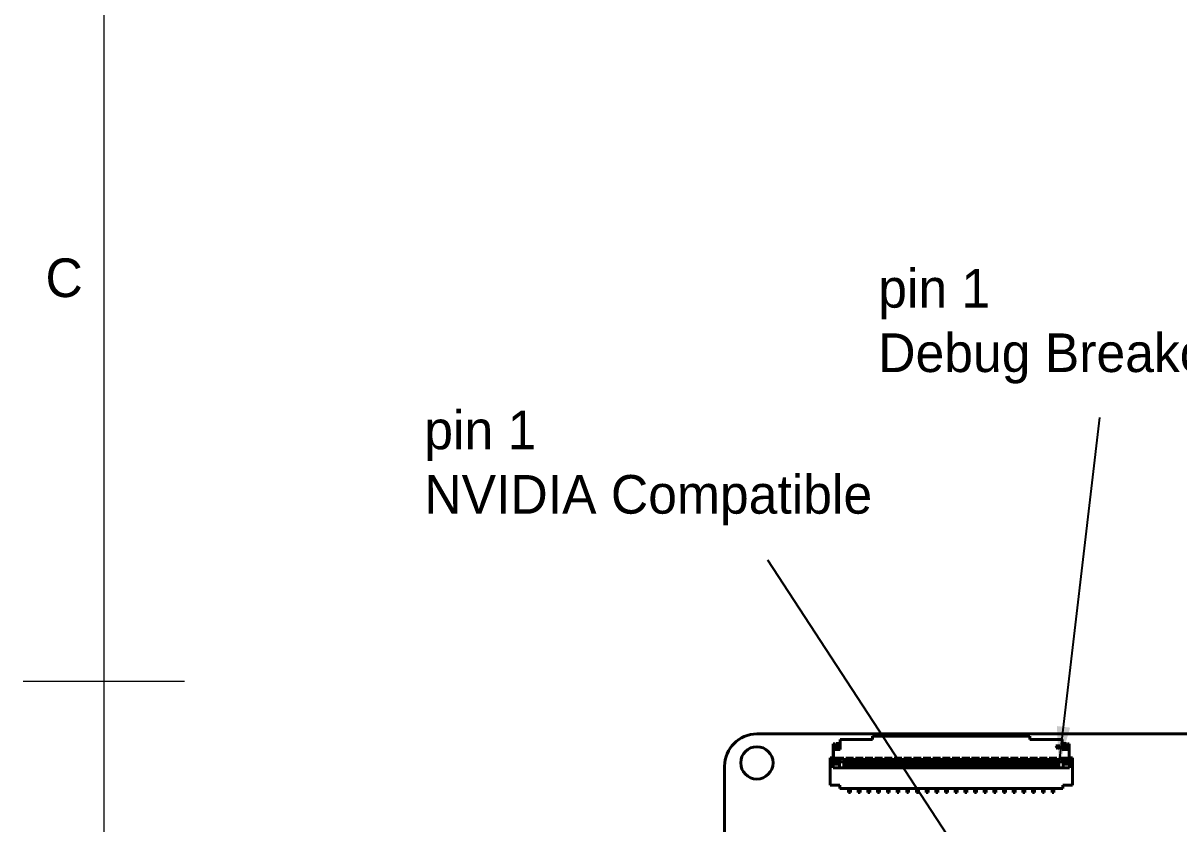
# Model space of a CAD drawing. Header units: millimetres. Extents: x 15 to 205, y 5 to 292.
# Drawn here: x 15 to 86.6, y 139.7 to 189.3 of the extents above; entities that cross this region are included whole.
import ezdxf

# ---------------------------------------------------------------- set-up
doc = ezdxf.new("R2010")
doc.units = ezdxf.units.MM
for name, color, linetype in [('Annotations', 7, 'Continuous'), ('Border', 7, 'Continuous'), ('Geometries', 7, 'Continuous')]:
    doc.layers.add(name, color=color, linetype=linetype)
doc.styles.add('Shapr0', font='txt', dxfattribs={"height": 2.3925})
doc.dimstyles.new('ISO-25', dxfattribs={"dimtxt": 2.5, "dimasz": 2.5, "dimexe": 1.25, "dimexo": 0.625, "dimtad": 1, "dimtxsty": 'Standard', "dimcen": 2.5, "dimadec": 0, "dimazin": 0, "dimtfac": 1, "dimtmove": 0, "dimatfit": 3, "dimfxl": 1, "dimarcsym": 0})

msp = doc.modelspace()

# ---------------------------------------------------------------- linework, layer by layer
at = {"layer": 'Border', "linetype": 'Continuous', "lineweight": 15}
for p, q in [((20, 287), (20, 10)), ((25, 148.5), (15, 148.5))]:
    msp.add_line(p, q, dxfattribs=at)
at = {"layer": 'Geometries', "linetype": 'Continuous', "lineweight": 40}
for p, q in [((60.443, 145.259), (156.443, 145.259)), ((65.173, 144.638), (65.173, 144.31)), ((65.293, 144.638), (65.173, 144.638)), ((65.293, 144.638), (65.293, 144.31)), ((65.387, 144.658), (65.348, 144.658)), ((65.348, 144.658), (65.348, 144.358)), ((65.387, 144.658), (65.458, 144.658)), ((65.508, 144.537), (65.387, 144.658)), ((65.458, 144.658), (65.608, 144.658)), ((65.558, 144.558), (65.458, 144.658)), ((67.608, 144.915), (65.608, 144.915)), ((65.608, 144.658), (65.608, 144.915)), ((65.608, 144.293), (65.608, 144.658)), ((67.608, 145.115), (67.608, 144.915)), ((77.358, 145.115), (67.608, 145.115)), ((77.358, 145.115), (77.358, 144.915)), ((79.358, 144.915), (77.358, 144.915)), ((79.358, 144.658), (79.358, 144.915)), ((79.358, 144.658), (79.508, 144.658)), ((79.358, 144.293), (79.358, 144.658)), ((79.508, 144.658), (79.408, 144.558)), ((79.579, 144.658), (79.458, 144.537)), ((79.508, 144.658), (79.579, 144.658)), ((79.618, 144.658), (79.579, 144.658)), ((79.618, 144.658), (79.618, 144.358)), ((79.673, 144.31), (79.673, 144.638)), ((79.793, 144.638), (79.673, 144.638)), ((79.793, 144.31), (79.793, 144.638)), ((65.173, 144.281), (65.173, 144.31)), ((65.173, 144.31), (65.293, 144.31)), ((65.173, 144.281), (65.173, 144.15)), ((65.173, 144.281), (65.183, 144.281)), ((65.173, 144.121), (65.173, 144.15)), ((65.183, 144.15), (65.173, 144.15)), ((65.173, 144.121), (65.173, 143.788)), ((65.183, 144.121), (65.173, 144.121)), ((65.293, 144.293), (65.183, 144.293)), ((65.183, 144.281), (65.183, 144.293)), ((65.183, 144.15), (65.183, 144.281)), ((65.183, 144.121), (65.183, 144.15)), ((65.183, 143.768), (65.183, 144.121)), ((65.293, 144.31), (65.293, 144.293)), ((65.348, 144.293), (65.293, 144.293)), ((65.348, 144.358), (65.508, 144.358)), ((65.348, 144.358), (65.348, 144.293)), ((65.558, 144.293), (65.348, 144.293)), ((65.508, 144.537), (65.558, 144.558)), ((65.508, 144.537), (65.508, 144.358)), ((65.558, 144.308), (65.508, 144.358)), ((65.558, 144.558), (65.558, 144.308)), ((65.558, 144.308), (65.558, 144.293)), ((65.608, 144.293), (65.558, 144.293)), ((78.958, 144.533), (79.083, 144.316)), ((79.208, 144.533), (78.958, 144.533)), ((79.083, 144.316), (79.208, 144.533)), ((79.408, 144.293), (79.358, 144.293)), ((79.408, 144.558), (79.458, 144.537)), ((79.408, 144.308), (79.408, 144.558)), ((79.458, 144.358), (79.408, 144.308)), ((79.408, 144.308), (79.408, 144.293)), ((79.618, 144.293), (79.408, 144.293)), ((79.458, 144.358), (79.458, 144.537)), ((79.458, 144.358), (79.618, 144.358)), ((79.618, 144.358), (79.618, 144.293)), ((79.673, 144.293), (79.618, 144.293)), ((79.673, 144.293), (79.673, 144.31)), ((79.673, 144.31), (79.793, 144.31)), ((79.783, 144.293), (79.673, 144.293)), ((79.783, 144.281), (79.783, 144.293)), ((79.783, 144.281), (79.793, 144.281)), ((79.783, 144.15), (79.783, 144.281)), ((79.783, 144.121), (79.783, 144.15)), ((79.793, 144.15), (79.783, 144.15)), ((79.793, 144.121), (79.783, 144.121)), ((79.783, 143.768), (79.783, 144.121)), ((79.793, 144.31), (79.793, 144.281)), ((79.793, 144.15), (79.793, 144.281)), ((79.793, 144.15), (79.793, 144.121)), ((79.793, 143.788), (79.793, 144.121)), ((58.443, 136.218), (58.443, 143.259)), ((64.983, 143.788), (65.118, 143.788)), ((64.983, 143.788), (64.983, 142.088)), ((65.168, 143.701), (65.118, 143.788)), ((65.118, 143.788), (65.173, 143.788)), ((65.168, 143.398), (65.168, 143.701)), ((65.168, 143.701), (65.173, 143.701)), ((65.168, 143.398), (65.173, 143.398)), ((65.168, 143.168), (65.168, 143.398)), ((65.558, 143.168), (65.168, 143.168)), ((65.173, 143.788), (65.173, 143.701)), ((65.173, 143.701), (65.173, 143.539)), ((65.173, 143.539), (65.183, 143.539)), ((65.173, 143.447), (65.173, 143.539)), ((65.173, 143.398), (65.173, 143.447)), ((65.173, 143.447), (65.293, 143.447)), ((65.173, 143.398), (65.293, 143.398)), ((65.183, 143.744), (65.183, 143.768)), ((65.823, 143.767), (65.183, 143.768)), ((65.183, 143.744), (65.823, 143.744)), ((65.183, 143.74), (65.183, 143.744)), ((65.183, 143.74), (65.408, 143.74)), ((65.183, 143.556), (65.183, 143.74)), ((65.183, 143.539), (65.183, 143.556)), ((65.183, 143.556), (65.408, 143.556)), ((65.183, 143.513), (65.183, 143.539)), ((65.183, 143.513), (65.293, 143.513)), ((65.293, 143.447), (65.293, 143.513)), ((65.293, 143.513), (65.298, 143.513)), ((65.293, 143.398), (65.293, 143.447)), ((65.293, 143.398), (65.298, 143.398)), ((65.298, 143.398), (65.298, 143.513)), ((65.298, 143.513), (65.408, 143.513)), ((65.298, 143.398), (65.448, 143.398)), ((65.408, 143.682), (65.408, 143.74)), ((65.408, 143.556), (65.408, 143.682)), ((65.408, 143.682), (65.448, 143.682)), ((65.408, 143.513), (65.408, 143.556)), ((65.448, 143.682), (65.558, 143.682)), ((65.448, 143.682), (65.448, 143.398)), ((65.448, 143.398), (65.558, 143.398)), ((65.558, 143.682), (65.608, 143.682)), ((65.558, 143.682), (65.558, 143.398)), ((65.558, 143.398), (65.558, 143.168)), ((65.823, 143.168), (65.558, 143.168)), ((65.608, 143.533), (65.608, 143.682)), ((65.823, 143.533), (65.608, 143.533)), ((65.823, 143.744), (65.823, 143.767)), ((65.823, 143.533), (65.823, 143.744)), ((65.823, 143.47), (65.823, 143.533)), ((65.823, 143.291), (65.823, 143.47)), ((65.943, 143.47), (65.823, 143.47)), ((65.823, 143.265), (65.823, 143.291)), ((65.943, 143.291), (65.823, 143.291)), ((65.823, 143.168), (65.823, 143.265)), ((65.943, 143.265), (65.823, 143.265)), ((65.943, 143.168), (65.823, 143.168)), ((66.423, 143.767), (65.943, 143.767)), ((65.943, 143.744), (65.943, 143.767)), ((65.943, 143.744), (66.423, 143.744)), ((65.943, 143.533), (65.943, 143.744)), ((65.943, 143.47), (65.943, 143.533)), ((66.123, 143.533), (65.943, 143.533)), ((65.943, 143.291), (65.943, 143.47)), ((65.943, 143.265), (65.943, 143.291)), ((65.943, 143.168), (65.943, 143.265)), ((66.123, 143.168), (65.943, 143.168)), ((66.123, 143.623), (66.123, 143.645)), ((66.243, 143.645), (66.123, 143.645)), ((66.123, 143.533), (66.123, 143.623)), ((66.243, 143.623), (66.123, 143.623)), ((66.123, 143.168), (66.123, 143.533)), ((66.243, 143.168), (66.123, 143.168)), ((66.243, 143.623), (66.243, 143.645)), ((66.243, 143.533), (66.243, 143.623)), ((66.243, 143.168), (66.243, 143.533)), ((66.423, 143.533), (66.243, 143.533)), ((66.423, 143.168), (66.243, 143.168)), ((66.423, 143.744), (66.423, 143.767)), ((66.423, 143.533), (66.423, 143.744)), ((66.423, 143.47), (66.423, 143.533)), ((66.423, 143.291), (66.423, 143.47)), ((66.543, 143.47), (66.423, 143.47)), ((66.423, 143.265), (66.423, 143.291)), ((66.543, 143.291), (66.423, 143.291)), ((66.423, 143.168), (66.423, 143.265)), ((66.543, 143.265), (66.423, 143.265)), ((66.543, 143.168), (66.423, 143.168)), ((66.543, 143.744), (66.543, 143.767)), ((67.023, 143.767), (66.543, 143.767)), ((66.543, 143.744), (67.023, 143.744)), ((66.543, 143.533), (66.543, 143.744)), ((66.543, 143.47), (66.543, 143.533)), ((66.723, 143.533), (66.543, 143.533)), ((66.543, 143.291), (66.543, 143.47)), ((66.543, 143.265), (66.543, 143.291)), ((66.543, 143.168), (66.543, 143.265)), ((66.723, 143.168), (66.543, 143.168)), ((66.843, 143.645), (66.723, 143.645)), ((66.723, 143.623), (66.723, 143.645)), ((66.723, 143.533), (66.723, 143.623)), ((66.843, 143.623), (66.723, 143.623)), ((66.723, 143.168), (66.723, 143.533)), ((66.843, 143.168), (66.723, 143.168)), ((66.843, 143.623), (66.843, 143.645)), ((66.843, 143.533), (66.843, 143.623)), ((66.843, 143.168), (66.843, 143.533)), ((67.023, 143.533), (66.843, 143.533)), ((67.023, 143.168), (66.843, 143.168)), ((67.023, 143.744), (67.023, 143.767)), ((67.023, 143.533), (67.023, 143.744)), ((67.023, 143.47), (67.023, 143.533)), ((67.023, 143.291), (67.023, 143.47)), ((67.143, 143.47), (67.023, 143.47)), ((67.023, 143.265), (67.023, 143.291)), ((67.143, 143.291), (67.023, 143.291)), ((67.023, 143.168), (67.023, 143.265)), ((67.143, 143.265), (67.023, 143.265)), ((67.143, 143.168), (67.023, 143.168)), ((67.143, 143.744), (67.143, 143.767)), ((67.623, 143.767), (67.143, 143.767)), ((67.143, 143.533), (67.143, 143.744)), ((67.143, 143.744), (67.623, 143.744)), ((67.143, 143.47), (67.143, 143.533)), ((67.323, 143.533), (67.143, 143.533)), ((67.143, 143.291), (67.143, 143.47)), ((67.143, 143.265), (67.143, 143.291)), ((67.143, 143.168), (67.143, 143.265)), ((67.323, 143.168), (67.143, 143.168)), ((67.323, 143.623), (67.323, 143.645)), ((67.443, 143.645), (67.323, 143.645)), ((67.323, 143.533), (67.323, 143.623)), ((67.443, 143.623), (67.323, 143.623)), ((67.323, 143.168), (67.323, 143.533)), ((67.443, 143.168), (67.323, 143.168)), ((67.443, 143.623), (67.443, 143.645)), ((67.443, 143.533), (67.443, 143.623)), ((67.443, 143.168), (67.443, 143.533)), ((67.623, 143.533), (67.443, 143.533)), ((67.623, 143.168), (67.443, 143.168)), ((67.623, 143.744), (67.623, 143.767)), ((67.623, 143.533), (67.623, 143.744)), ((67.623, 143.47), (67.623, 143.533)), ((67.623, 143.291), (67.623, 143.47)), ((67.743, 143.47), (67.623, 143.47)), ((67.623, 143.265), (67.623, 143.291)), ((67.743, 143.291), (67.623, 143.291)), ((67.623, 143.168), (67.623, 143.265)), ((67.743, 143.265), (67.623, 143.265)), ((67.743, 143.168), (67.623, 143.168)), ((67.743, 143.744), (67.743, 143.767)), ((68.223, 143.767), (67.743, 143.767)), ((67.743, 143.744), (68.223, 143.744)), ((67.743, 143.533), (67.743, 143.744)), ((67.743, 143.47), (67.743, 143.533)), ((67.923, 143.533), (67.743, 143.533)), ((67.743, 143.291), (67.743, 143.47)), ((67.743, 143.265), (67.743, 143.291)), ((67.743, 143.168), (67.743, 143.265)), ((67.923, 143.168), (67.743, 143.168)), ((67.923, 143.623), (67.923, 143.645)), ((68.043, 143.645), (67.923, 143.645)), ((67.923, 143.533), (67.923, 143.623)), ((68.043, 143.623), (67.923, 143.623)), ((67.923, 143.168), (67.923, 143.533)), ((68.043, 143.168), (67.923, 143.168)), ((68.043, 143.623), (68.043, 143.645)), ((68.043, 143.533), (68.043, 143.623)), ((68.043, 143.168), (68.043, 143.533)), ((68.223, 143.533), (68.043, 143.533)), ((68.223, 143.168), (68.043, 143.168)), ((68.223, 143.744), (68.223, 143.767)), ((68.223, 143.533), (68.223, 143.744)), ((68.223, 143.47), (68.223, 143.533)), ((68.343, 143.47), (68.223, 143.47)), ((68.223, 143.291), (68.223, 143.47)), ((68.223, 143.265), (68.223, 143.291)), ((68.343, 143.291), (68.223, 143.291)), ((68.343, 143.265), (68.223, 143.265)), ((68.223, 143.168), (68.223, 143.265)), ((68.343, 143.168), (68.223, 143.168)), ((68.823, 143.767), (68.343, 143.767)), ((68.343, 143.744), (68.343, 143.767)), ((68.343, 143.744), (68.823, 143.744)), ((68.343, 143.533), (68.343, 143.744)), ((68.523, 143.533), (68.343, 143.533)), ((68.343, 143.47), (68.343, 143.533)), ((68.343, 143.291), (68.343, 143.47)), ((68.343, 143.265), (68.343, 143.291)), ((68.343, 143.168), (68.343, 143.265)), ((68.523, 143.168), (68.343, 143.168)), ((68.523, 143.623), (68.523, 143.645)), ((68.643, 143.645), (68.523, 143.645)), ((68.523, 143.533), (68.523, 143.623)), ((68.643, 143.623), (68.523, 143.623)), ((68.523, 143.168), (68.523, 143.533)), ((68.643, 143.168), (68.523, 143.168)), ((68.643, 143.623), (68.643, 143.645)), ((68.643, 143.533), (68.643, 143.623)), ((68.823, 143.533), (68.643, 143.533)), ((68.643, 143.168), (68.643, 143.533)), ((68.823, 143.168), (68.643, 143.168)), ((68.823, 143.744), (68.823, 143.767)), ((68.823, 143.533), (68.823, 143.744)), ((68.823, 143.47), (68.823, 143.533)), ((68.823, 143.291), (68.823, 143.47)), ((68.943, 143.47), (68.823, 143.47)), ((68.943, 143.291), (68.823, 143.291)), ((68.823, 143.265), (68.823, 143.291)), ((68.823, 143.168), (68.823, 143.265)), ((68.943, 143.265), (68.823, 143.265)), ((68.943, 143.168), (68.823, 143.168)), ((68.943, 143.744), (68.943, 143.767)), ((69.423, 143.767), (68.943, 143.767)), ((68.943, 143.744), (69.423, 143.744)), ((68.943, 143.533), (68.943, 143.744)), ((68.943, 143.47), (68.943, 143.533)), ((69.123, 143.533), (68.943, 143.533)), ((68.943, 143.291), (68.943, 143.47)), ((68.943, 143.265), (68.943, 143.291)), ((68.943, 143.168), (68.943, 143.265)), ((69.123, 143.168), (68.943, 143.168)), ((69.123, 143.623), (69.123, 143.645)), ((69.243, 143.645), (69.123, 143.645)), ((69.123, 143.533), (69.123, 143.623)), ((69.243, 143.623), (69.123, 143.623)), ((69.123, 143.168), (69.123, 143.533)), ((69.243, 143.168), (69.123, 143.168)), ((69.243, 143.623), (69.243, 143.645)), ((69.243, 143.533), (69.243, 143.623)), ((69.423, 143.533), (69.243, 143.533)), ((69.243, 143.168), (69.243, 143.533)), ((69.423, 143.168), (69.243, 143.168)), ((69.423, 143.744), (69.423, 143.767)), ((69.423, 143.533), (69.423, 143.744)), ((69.423, 143.47), (69.423, 143.533)), ((69.423, 143.291), (69.423, 143.47)), ((69.543, 143.47), (69.423, 143.47)), ((69.423, 143.265), (69.423, 143.291)), ((69.543, 143.291), (69.423, 143.291)), ((69.543, 143.265), (69.423, 143.265)), ((69.423, 143.168), (69.423, 143.265)), ((69.543, 143.168), (69.423, 143.168)), ((69.543, 143.744), (69.543, 143.767)), ((70.023, 143.767), (69.543, 143.767)), ((69.543, 143.744), (70.023, 143.744)), ((69.543, 143.533), (69.543, 143.744)), ((69.543, 143.47), (69.543, 143.533)), ((69.723, 143.533), (69.543, 143.533)), ((69.543, 143.291), (69.543, 143.47)), ((69.543, 143.265), (69.543, 143.291)), ((69.543, 143.168), (69.543, 143.265)), ((69.723, 143.168), (69.543, 143.168)), ((69.723, 143.623), (69.723, 143.645)), ((69.843, 143.645), (69.723, 143.645)), ((69.723, 143.533), (69.723, 143.623)), ((69.843, 143.623), (69.723, 143.623)), ((69.723, 143.168), (69.723, 143.533)), ((69.843, 143.168), (69.723, 143.168)), ((69.843, 143.623), (69.843, 143.645)), ((69.843, 143.533), (69.843, 143.623)), ((69.843, 143.168), (69.843, 143.533)), ((70.023, 143.533), (69.843, 143.533)), ((70.023, 143.168), (69.843, 143.168)), ((70.023, 143.744), (70.023, 143.767)), ((70.023, 143.533), (70.023, 143.744)), ((70.023, 143.47), (70.023, 143.533)), ((70.143, 143.47), (70.023, 143.47)), ((70.023, 143.291), (70.023, 143.47)), ((70.023, 143.265), (70.023, 143.291)), ((70.143, 143.291), (70.023, 143.291)), ((70.023, 143.168), (70.023, 143.265)), ((70.143, 143.265), (70.023, 143.265)), ((70.143, 143.168), (70.023, 143.168)), ((70.143, 143.744), (70.143, 143.767)), ((70.623, 143.767), (70.143, 143.767)), ((70.143, 143.744), (70.623, 143.744)), ((70.143, 143.533), (70.143, 143.744)), ((70.143, 143.47), (70.143, 143.533)), ((70.323, 143.533), (70.143, 143.533)), ((70.143, 143.291), (70.143, 143.47)), ((70.143, 143.265), (70.143, 143.291)), ((70.143, 143.168), (70.143, 143.265)), ((70.323, 143.168), (70.143, 143.168)), ((70.443, 143.645), (70.323, 143.645)), ((70.323, 143.623), (70.323, 143.645)), ((70.443, 143.623), (70.323, 143.623)), ((70.323, 143.533), (70.323, 143.623)), ((70.323, 143.168), (70.323, 143.533)), ((70.443, 143.168), (70.323, 143.168)), ((70.443, 143.623), (70.443, 143.645)), ((70.443, 143.533), (70.443, 143.623)), ((70.443, 143.168), (70.443, 143.533)), ((70.623, 143.533), (70.443, 143.533)), ((70.623, 143.168), (70.443, 143.168)), ((70.623, 143.744), (70.623, 143.767)), ((70.623, 143.533), (70.623, 143.744)), ((70.623, 143.47), (70.623, 143.533)), ((70.623, 143.291), (70.623, 143.47)), ((70.743, 143.47), (70.623, 143.47)), ((70.623, 143.265), (70.623, 143.291)), ((70.743, 143.291), (70.623, 143.291)), ((70.743, 143.265), (70.623, 143.265)), ((70.623, 143.168), (70.623, 143.265)), ((70.743, 143.168), (70.623, 143.168)), ((71.223, 143.767), (70.743, 143.767)), ((70.743, 143.744), (70.743, 143.767)), ((70.743, 143.533), (70.743, 143.744)), ((70.743, 143.744), (71.223, 143.744)), ((70.923, 143.533), (70.743, 143.533)), ((70.743, 143.47), (70.743, 143.533)), ((70.743, 143.291), (70.743, 143.47)), ((70.743, 143.265), (70.743, 143.291)), ((70.743, 143.168), (70.743, 143.265)), ((70.923, 143.168), (70.743, 143.168)), ((70.923, 143.623), (70.923, 143.645)), ((71.043, 143.645), (70.923, 143.645)), ((71.043, 143.623), (70.923, 143.623)), ((70.923, 143.533), (70.923, 143.623)), ((70.923, 143.168), (70.923, 143.533)), ((71.043, 143.168), (70.923, 143.168)), ((71.043, 143.623), (71.043, 143.645)), ((71.043, 143.533), (71.043, 143.623)), ((71.043, 143.168), (71.043, 143.533)), ((71.223, 143.533), (71.043, 143.533)), ((71.223, 143.168), (71.043, 143.168)), ((71.223, 143.744), (71.223, 143.767)), ((71.223, 143.533), (71.223, 143.744)), ((71.223, 143.47), (71.223, 143.533)), ((71.223, 143.291), (71.223, 143.47)), ((71.343, 143.47), (71.223, 143.47)), ((71.223, 143.265), (71.223, 143.291)), ((71.343, 143.291), (71.223, 143.291)), ((71.223, 143.168), (71.223, 143.265)), ((71.343, 143.265), (71.223, 143.265)), ((71.343, 143.168), (71.223, 143.168)), ((71.823, 143.767), (71.343, 143.767)), ((71.343, 143.744), (71.343, 143.767)), ((71.343, 143.744), (71.823, 143.744)), ((71.343, 143.533), (71.343, 143.744)), ((71.343, 143.47), (71.343, 143.533)), ((71.523, 143.533), (71.343, 143.533)), ((71.343, 143.291), (71.343, 143.47)), ((71.343, 143.265), (71.343, 143.291)), ((71.343, 143.168), (71.343, 143.265)), ((71.523, 143.168), (71.343, 143.168)), ((71.523, 143.623), (71.523, 143.645)), ((71.643, 143.645), (71.523, 143.645)), ((71.643, 143.623), (71.523, 143.623)), ((71.523, 143.533), (71.523, 143.623)), ((71.523, 143.168), (71.523, 143.533)), ((71.643, 143.168), (71.523, 143.168)), ((71.643, 143.623), (71.643, 143.645)), ((71.643, 143.533), (71.643, 143.623)), ((71.643, 143.168), (71.643, 143.533)), ((71.823, 143.533), (71.643, 143.533)), ((71.823, 143.168), (71.643, 143.168)), ((71.823, 143.744), (71.823, 143.767)), ((71.823, 143.533), (71.823, 143.744)), ((71.823, 143.47), (71.823, 143.533)), ((71.823, 143.291), (71.823, 143.47)), ((71.943, 143.47), (71.823, 143.47)), ((71.823, 143.265), (71.823, 143.291)), ((71.943, 143.291), (71.823, 143.291)), ((71.823, 143.168), (71.823, 143.265)), ((71.943, 143.265), (71.823, 143.265)), ((71.943, 143.168), (71.823, 143.168)), ((71.943, 143.744), (71.943, 143.767)), ((72.423, 143.767), (71.943, 143.767)), ((71.943, 143.744), (72.423, 143.744)), ((71.943, 143.533), (71.943, 143.744)), ((72.123, 143.533), (71.943, 143.533)), ((71.943, 143.47), (71.943, 143.533)), ((71.943, 143.291), (71.943, 143.47)), ((71.943, 143.265), (71.943, 143.291)), ((71.943, 143.168), (71.943, 143.265)), ((72.123, 143.168), (71.943, 143.168)), ((72.123, 143.623), (72.123, 143.645)), ((72.243, 143.645), (72.123, 143.645)), ((72.243, 143.623), (72.123, 143.623)), ((72.123, 143.533), (72.123, 143.623)), ((72.123, 143.168), (72.123, 143.533)), ((72.243, 143.168), (72.123, 143.168)), ((72.243, 143.623), (72.243, 143.645)), ((72.243, 143.533), (72.243, 143.623)), ((72.423, 143.533), (72.243, 143.533)), ((72.243, 143.168), (72.243, 143.533)), ((72.423, 143.168), (72.243, 143.168)), ((72.423, 143.744), (72.423, 143.767)), ((72.423, 143.533), (72.423, 143.744)), ((72.423, 143.47), (72.423, 143.533)), ((72.423, 143.291), (72.423, 143.47)), ((72.543, 143.47), (72.423, 143.47)), ((72.423, 143.265), (72.423, 143.291)), ((72.543, 143.291), (72.423, 143.291)), ((72.423, 143.168), (72.423, 143.265)), ((72.543, 143.265), (72.423, 143.265)), ((72.543, 143.168), (72.423, 143.168)), ((72.543, 143.744), (72.543, 143.767)), ((73.023, 143.767), (72.543, 143.767)), ((72.543, 143.744), (73.023, 143.744)), ((72.543, 143.533), (72.543, 143.744)), ((72.723, 143.533), (72.543, 143.533)), ((72.543, 143.47), (72.543, 143.533)), ((72.543, 143.291), (72.543, 143.47)), ((72.543, 143.265), (72.543, 143.291)), ((72.543, 143.168), (72.543, 143.265)), ((72.723, 143.168), (72.543, 143.168)), ((72.723, 143.623), (72.723, 143.645)), ((72.843, 143.645), (72.723, 143.645)), ((72.723, 143.533), (72.723, 143.623)), ((72.843, 143.623), (72.723, 143.623)), ((72.723, 143.168), (72.723, 143.533)), ((72.843, 143.168), (72.723, 143.168)), ((72.843, 143.623), (72.843, 143.645)), ((72.843, 143.533), (72.843, 143.623)), ((72.843, 143.168), (72.843, 143.533)), ((73.023, 143.533), (72.843, 143.533)), ((73.023, 143.168), (72.843, 143.168)), ((73.023, 143.744), (73.023, 143.767)), ((73.023, 143.533), (73.023, 143.744)), ((73.023, 143.47), (73.023, 143.533)), ((73.023, 143.291), (73.023, 143.47)), ((73.143, 143.47), (73.023, 143.47)), ((73.023, 143.265), (73.023, 143.291)), ((73.143, 143.291), (73.023, 143.291)), ((73.143, 143.265), (73.023, 143.265)), ((73.023, 143.168), (73.023, 143.265)), ((73.143, 143.168), (73.023, 143.168)), ((73.143, 143.744), (73.143, 143.767)), ((73.623, 143.767), (73.143, 143.767)), ((73.143, 143.744), (73.623, 143.744)), ((73.143, 143.533), (73.143, 143.744)), ((73.143, 143.47), (73.143, 143.533)), ((73.323, 143.533), (73.143, 143.533)), ((73.143, 143.291), (73.143, 143.47)), ((73.143, 143.265), (73.143, 143.291)), ((73.143, 143.168), (73.143, 143.265)), ((73.323, 143.168), (73.143, 143.168)), ((73.323, 143.623), (73.323, 143.645)), ((73.443, 143.645), (73.323, 143.645)), ((73.443, 143.623), (73.323, 143.623)), ((73.323, 143.533), (73.323, 143.623)), ((73.323, 143.168), (73.323, 143.533)), ((73.443, 143.168), (73.323, 143.168)), ((73.443, 143.623), (73.443, 143.645)), ((73.443, 143.533), (73.443, 143.623)), ((73.623, 143.533), (73.443, 143.533)), ((73.443, 143.168), (73.443, 143.533)), ((73.623, 143.168), (73.443, 143.168)), ((73.623, 143.744), (73.623, 143.767)), ((73.623, 143.533), (73.623, 143.744)), ((73.623, 143.47), (73.623, 143.533)), ((73.623, 143.291), (73.623, 143.47)), ((73.743, 143.47), (73.623, 143.47)), ((73.623, 143.265), (73.623, 143.291)), ((73.743, 143.291), (73.623, 143.291)), ((73.743, 143.265), (73.623, 143.265)), ((73.623, 143.168), (73.623, 143.265)), ((73.743, 143.168), (73.623, 143.168)), ((73.743, 143.744), (73.743, 143.767)), ((74.223, 143.767), (73.743, 143.767)), ((73.743, 143.744), (74.223, 143.744)), ((73.743, 143.533), (73.743, 143.744)), ((73.743, 143.47), (73.743, 143.533)), ((73.923, 143.533), (73.743, 143.533)), ((73.743, 143.291), (73.743, 143.47)), ((73.743, 143.265), (73.743, 143.291)), ((73.743, 143.168), (73.743, 143.265)), ((73.923, 143.168), (73.743, 143.168)), ((73.923, 143.623), (73.923, 143.645)), ((74.043, 143.645), (73.923, 143.645)), ((73.923, 143.533), (73.923, 143.623)), ((74.043, 143.623), (73.923, 143.623)), ((73.923, 143.168), (73.923, 143.533)), ((74.043, 143.168), (73.923, 143.168)), ((74.043, 143.623), (74.043, 143.645)), ((74.043, 143.533), (74.043, 143.623)), ((74.043, 143.168), (74.043, 143.533)), ((74.223, 143.533), (74.043, 143.533)), ((74.223, 143.168), (74.043, 143.168)), ((74.223, 143.744), (74.223, 143.767)), ((74.223, 143.533), (74.223, 143.744)), ((74.223, 143.47), (74.223, 143.533)), ((74.223, 143.291), (74.223, 143.47)), ((74.343, 143.47), (74.223, 143.47)), ((74.223, 143.265), (74.223, 143.291)), ((74.343, 143.291), (74.223, 143.291)), ((74.343, 143.265), (74.223, 143.265)), ((74.223, 143.168), (74.223, 143.265)), ((74.343, 143.168), (74.223, 143.168)), ((74.343, 143.744), (74.343, 143.767)), ((74.823, 143.767), (74.343, 143.767)), ((74.343, 143.744), (74.823, 143.744)), ((74.343, 143.533), (74.343, 143.744)), ((74.523, 143.533), (74.343, 143.533)), ((74.343, 143.47), (74.343, 143.533)), ((74.343, 143.291), (74.343, 143.47)), ((74.343, 143.265), (74.343, 143.291)), ((74.343, 143.168), (74.343, 143.265)), ((74.523, 143.168), (74.343, 143.168)), ((74.523, 143.623), (74.523, 143.645)), ((74.643, 143.645), (74.523, 143.645)), ((74.523, 143.533), (74.523, 143.623)), ((74.643, 143.623), (74.523, 143.623)), ((74.523, 143.168), (74.523, 143.533)), ((74.643, 143.168), (74.523, 143.168)), ((74.643, 143.623), (74.643, 143.645)), ((74.643, 143.533), (74.643, 143.623)), ((74.643, 143.168), (74.643, 143.533)), ((74.823, 143.533), (74.643, 143.533)), ((74.823, 143.168), (74.643, 143.168)), ((74.823, 143.744), (74.823, 143.767)), ((74.823, 143.533), (74.823, 143.744)), ((74.823, 143.47), (74.823, 143.533)), ((74.943, 143.47), (74.823, 143.47)), ((74.823, 143.291), (74.823, 143.47)), ((74.823, 143.265), (74.823, 143.291)), ((74.943, 143.291), (74.823, 143.291)), ((74.823, 143.168), (74.823, 143.265)), ((74.943, 143.265), (74.823, 143.265)), ((74.943, 143.168), (74.823, 143.168)), ((74.943, 143.744), (74.943, 143.767)), ((75.423, 143.767), (74.943, 143.767)), ((74.943, 143.533), (74.943, 143.744)), ((74.943, 143.744), (75.423, 143.744)), ((75.123, 143.533), (74.943, 143.533)), ((74.943, 143.47), (74.943, 143.533)), ((74.943, 143.291), (74.943, 143.47)), ((74.943, 143.265), (74.943, 143.291)), ((74.943, 143.168), (74.943, 143.265)), ((75.123, 143.168), (74.943, 143.168)), ((75.123, 143.623), (75.123, 143.645)), ((75.243, 143.645), (75.123, 143.645)), ((75.123, 143.533), (75.123, 143.623)), ((75.243, 143.623), (75.123, 143.623)), ((75.123, 143.168), (75.123, 143.533)), ((75.243, 143.168), (75.123, 143.168)), ((75.243, 143.623), (75.243, 143.645)), ((75.243, 143.533), (75.243, 143.623)), ((75.423, 143.533), (75.243, 143.533)), ((75.243, 143.168), (75.243, 143.533)), ((75.423, 143.168), (75.243, 143.168)), ((75.423, 143.744), (75.423, 143.767)), ((75.423, 143.533), (75.423, 143.744)), ((75.423, 143.47), (75.423, 143.533)), ((75.423, 143.291), (75.423, 143.47)), ((75.543, 143.47), (75.423, 143.47)), ((75.423, 143.265), (75.423, 143.291)), ((75.543, 143.291), (75.423, 143.291)), ((75.423, 143.168), (75.423, 143.265)), ((75.543, 143.265), (75.423, 143.265)), ((75.543, 143.168), (75.423, 143.168)), ((75.543, 143.744), (75.543, 143.767)), ((76.023, 143.767), (75.543, 143.767)), ((75.543, 143.533), (75.543, 143.744)), ((75.543, 143.744), (76.023, 143.744)), ((75.543, 143.47), (75.543, 143.533)), ((75.723, 143.533), (75.543, 143.533)), ((75.543, 143.291), (75.543, 143.47)), ((75.543, 143.265), (75.543, 143.291)), ((75.543, 143.168), (75.543, 143.265)), ((75.723, 143.168), (75.543, 143.168)), ((75.723, 143.623), (75.723, 143.645)), ((75.843, 143.645), (75.723, 143.645)), ((75.723, 143.533), (75.723, 143.623)), ((75.843, 143.623), (75.723, 143.623)), ((75.723, 143.168), (75.723, 143.533)), ((75.843, 143.168), (75.723, 143.168)), ((75.843, 143.623), (75.843, 143.645)), ((75.843, 143.533), (75.843, 143.623)), ((75.843, 143.168), (75.843, 143.533)), ((76.023, 143.533), (75.843, 143.533)), ((76.023, 143.168), (75.843, 143.168)), ((76.023, 143.744), (76.023, 143.767)), ((76.023, 143.533), (76.023, 143.744)), ((76.023, 143.47), (76.023, 143.533)), ((76.023, 143.291), (76.023, 143.47)), ((76.143, 143.47), (76.023, 143.47)), ((76.023, 143.265), (76.023, 143.291)), ((76.143, 143.291), (76.023, 143.291)), ((76.143, 143.265), (76.023, 143.265)), ((76.023, 143.168), (76.023, 143.265)), ((76.143, 143.168), (76.023, 143.168)), ((76.143, 143.744), (76.143, 143.767)), ((76.623, 143.767), (76.143, 143.767)), ((76.143, 143.744), (76.623, 143.744)), ((76.143, 143.533), (76.143, 143.744)), ((76.143, 143.47), (76.143, 143.533)), ((76.323, 143.533), (76.143, 143.533)), ((76.143, 143.291), (76.143, 143.47)), ((76.143, 143.265), (76.143, 143.291)), ((76.143, 143.168), (76.143, 143.265)), ((76.323, 143.168), (76.143, 143.168)), ((76.323, 143.623), (76.323, 143.645)), ((76.443, 143.645), (76.323, 143.645)), ((76.443, 143.623), (76.323, 143.623)), ((76.323, 143.533), (76.323, 143.623)), ((76.323, 143.168), (76.323, 143.533)), ((76.443, 143.168), (76.323, 143.168)), ((76.443, 143.623), (76.443, 143.645)), ((76.443, 143.533), (76.443, 143.623)), ((76.623, 143.533), (76.443, 143.533)), ((76.443, 143.168), (76.443, 143.533)), ((76.623, 143.168), (76.443, 143.168)), ((76.623, 143.744), (76.623, 143.767)), ((76.623, 143.533), (76.623, 143.744)), ((76.623, 143.47), (76.623, 143.533)), ((76.743, 143.47), (76.623, 143.47)), ((76.623, 143.291), (76.623, 143.47)), ((76.743, 143.291), (76.623, 143.291)), ((76.623, 143.265), (76.623, 143.291)), ((76.623, 143.168), (76.623, 143.265)), ((76.743, 143.265), (76.623, 143.265)), ((76.743, 143.168), (76.623, 143.168)), ((76.743, 143.744), (76.743, 143.767)), ((77.223, 143.767), (76.743, 143.767)), ((76.743, 143.744), (77.223, 143.744)), ((76.743, 143.533), (76.743, 143.744)), ((76.743, 143.47), (76.743, 143.533)), ((76.923, 143.533), (76.743, 143.533)), ((76.743, 143.291), (76.743, 143.47)), ((76.743, 143.265), (76.743, 143.291)), ((76.743, 143.168), (76.743, 143.265)), ((76.923, 143.168), (76.743, 143.168)), ((76.923, 143.623), (76.923, 143.645)), ((77.043, 143.645), (76.923, 143.645)), ((77.043, 143.623), (76.923, 143.623)), ((76.923, 143.533), (76.923, 143.623)), ((76.923, 143.168), (76.923, 143.533)), ((77.043, 143.168), (76.923, 143.168)), ((77.043, 143.623), (77.043, 143.645)), ((77.043, 143.533), (77.043, 143.623)), ((77.043, 143.168), (77.043, 143.533)), ((77.223, 143.533), (77.043, 143.533)), ((77.223, 143.168), (77.043, 143.168)), ((77.223, 143.744), (77.223, 143.767)), ((77.223, 143.533), (77.223, 143.744)), ((77.223, 143.47), (77.223, 143.533)), ((77.343, 143.47), (77.223, 143.47)), ((77.223, 143.291), (77.223, 143.47)), ((77.223, 143.265), (77.223, 143.291)), ((77.343, 143.291), (77.223, 143.291)), ((77.223, 143.168), (77.223, 143.265)), ((77.343, 143.265), (77.223, 143.265)), ((77.343, 143.168), (77.223, 143.168)), ((77.343, 143.744), (77.343, 143.767)), ((77.823, 143.767), (77.343, 143.767)), ((77.343, 143.744), (77.823, 143.744)), ((77.343, 143.533), (77.343, 143.744)), ((77.343, 143.47), (77.343, 143.533)), ((77.523, 143.533), (77.343, 143.533)), ((77.343, 143.291), (77.343, 143.47)), ((77.343, 143.265), (77.343, 143.291)), ((77.343, 143.168), (77.343, 143.265)), ((77.523, 143.168), (77.343, 143.168)), ((77.523, 143.623), (77.523, 143.645)), ((77.643, 143.645), (77.523, 143.645)), ((77.523, 143.533), (77.523, 143.623)), ((77.643, 143.623), (77.523, 143.623)), ((77.523, 143.168), (77.523, 143.533)), ((77.643, 143.168), (77.523, 143.168)), ((77.643, 143.623), (77.643, 143.645)), ((77.643, 143.533), (77.643, 143.623)), ((77.643, 143.168), (77.643, 143.533)), ((77.823, 143.533), (77.643, 143.533)), ((77.823, 143.168), (77.643, 143.168)), ((77.823, 143.744), (77.823, 143.767)), ((77.823, 143.533), (77.823, 143.744)), ((77.823, 143.47), (77.823, 143.533)), ((77.823, 143.291), (77.823, 143.47)), ((77.943, 143.47), (77.823, 143.47)), ((77.823, 143.265), (77.823, 143.291)), ((77.943, 143.291), (77.823, 143.291)), ((77.823, 143.168), (77.823, 143.265)), ((77.943, 143.265), (77.823, 143.265)), ((77.943, 143.168), (77.823, 143.168)), ((77.943, 143.744), (77.943, 143.767)), ((78.423, 143.767), (77.943, 143.767)), ((77.943, 143.533), (77.943, 143.744)), ((77.943, 143.744), (78.423, 143.744)), ((77.943, 143.47), (77.943, 143.533)), ((78.123, 143.533), (77.943, 143.533)), ((77.943, 143.291), (77.943, 143.47)), ((77.943, 143.265), (77.943, 143.291)), ((77.943, 143.168), (77.943, 143.265)), ((78.123, 143.168), (77.943, 143.168)), ((78.243, 143.645), (78.123, 143.645)), ((78.123, 143.623), (78.123, 143.645)), ((78.123, 143.533), (78.123, 143.623)), ((78.243, 143.623), (78.123, 143.623)), ((78.123, 143.168), (78.123, 143.533)), ((78.243, 143.168), (78.123, 143.168)), ((78.243, 143.623), (78.243, 143.645)), ((78.243, 143.533), (78.243, 143.623)), ((78.243, 143.168), (78.243, 143.533)), ((78.423, 143.533), (78.243, 143.533)), ((78.423, 143.168), (78.243, 143.168)), ((78.423, 143.744), (78.423, 143.767)), ((78.423, 143.533), (78.423, 143.744)), ((78.423, 143.47), (78.423, 143.533)), ((78.543, 143.47), (78.423, 143.47)), ((78.423, 143.291), (78.423, 143.47)), ((78.423, 143.265), (78.423, 143.291)), ((78.543, 143.291), (78.423, 143.291)), ((78.423, 143.168), (78.423, 143.265)), ((78.543, 143.265), (78.423, 143.265)), ((78.543, 143.168), (78.423, 143.168)), ((79.023, 143.767), (78.543, 143.767)), ((78.543, 143.744), (78.543, 143.767)), ((78.543, 143.744), (79.023, 143.744)), ((78.543, 143.533), (78.543, 143.744)), ((78.723, 143.533), (78.543, 143.533)), ((78.543, 143.47), (78.543, 143.533)), ((78.543, 143.291), (78.543, 143.47)), ((78.543, 143.265), (78.543, 143.291)), ((78.543, 143.168), (78.543, 143.265)), ((78.723, 143.168), (78.543, 143.168)), ((78.843, 143.645), (78.723, 143.645)), ((78.723, 143.623), (78.723, 143.645)), ((78.843, 143.623), (78.723, 143.623)), ((78.723, 143.533), (78.723, 143.623)), ((78.723, 143.168), (78.723, 143.533)), ((78.843, 143.168), (78.723, 143.168)), ((78.843, 143.623), (78.843, 143.645)), ((78.843, 143.533), (78.843, 143.623)), ((78.843, 143.168), (78.843, 143.533)), ((79.023, 143.533), (78.843, 143.533)), ((79.023, 143.168), (78.843, 143.168)), ((79.023, 143.744), (79.023, 143.767)), ((79.023, 143.533), (79.023, 143.744)), ((79.023, 143.47), (79.023, 143.533)), ((79.143, 143.47), (79.023, 143.47)), ((79.023, 143.291), (79.023, 143.47)), ((79.023, 143.265), (79.023, 143.291)), ((79.143, 143.291), (79.023, 143.291)), ((79.023, 143.168), (79.023, 143.265)), ((79.143, 143.265), (79.023, 143.265)), ((79.143, 143.168), (79.023, 143.168)), ((79.783, 143.768), (79.143, 143.767)), ((79.143, 143.744), (79.143, 143.767)), ((79.143, 143.744), (79.783, 143.744)), ((79.143, 143.533), (79.143, 143.744)), ((79.358, 143.533), (79.143, 143.533)), ((79.143, 143.47), (79.143, 143.533)), ((79.143, 143.291), (79.143, 143.47)), ((79.143, 143.265), (79.143, 143.291)), ((79.143, 143.168), (79.143, 143.265)), ((79.408, 143.168), (79.143, 143.168)), ((79.358, 143.533), (79.358, 143.682)), ((79.408, 143.682), (79.358, 143.682)), ((79.518, 143.682), (79.408, 143.682)), ((79.408, 143.682), (79.408, 143.398)), ((79.408, 143.398), (79.518, 143.398)), ((79.408, 143.398), (79.408, 143.168)), ((79.798, 143.168), (79.408, 143.168)), ((79.558, 143.682), (79.518, 143.682)), ((79.518, 143.682), (79.518, 143.398)), ((79.518, 143.398), (79.668, 143.398)), ((79.558, 143.682), (79.558, 143.74)), ((79.783, 143.74), (79.558, 143.74)), ((79.558, 143.556), (79.558, 143.682)), ((79.558, 143.513), (79.558, 143.556)), ((79.783, 143.556), (79.558, 143.556)), ((79.668, 143.513), (79.558, 143.513)), ((79.668, 143.398), (79.668, 143.513)), ((79.673, 143.513), (79.668, 143.513)), ((79.668, 143.398), (79.673, 143.398)), ((79.673, 143.447), (79.673, 143.513)), ((79.783, 143.513), (79.673, 143.513)), ((79.793, 143.447), (79.673, 143.447)), ((79.673, 143.398), (79.673, 143.447)), ((79.673, 143.398), (79.793, 143.398)), ((79.783, 143.744), (79.783, 143.768)), ((79.783, 143.74), (79.783, 143.744)), ((79.783, 143.556), (79.783, 143.74)), ((79.783, 143.539), (79.783, 143.556)), ((79.793, 143.539), (79.783, 143.539)), ((79.783, 143.513), (79.783, 143.539)), ((79.793, 143.788), (79.848, 143.788)), ((79.793, 143.701), (79.793, 143.788)), ((79.793, 143.539), (79.793, 143.701)), ((79.793, 143.701), (79.798, 143.701)), ((79.793, 143.447), (79.793, 143.539)), ((79.793, 143.398), (79.793, 143.447)), ((79.793, 143.398), (79.798, 143.398)), ((79.848, 143.788), (79.798, 143.701)), ((79.798, 143.398), (79.798, 143.701)), ((79.798, 143.168), (79.798, 143.398)), ((79.983, 143.788), (79.848, 143.788)), ((79.983, 143.788), (79.983, 142.088)), ((64.983, 142.088), (65.583, 142.088)), ((65.583, 141.888), (65.583, 142.088)), ((65.583, 141.888), (66.123, 141.888)), ((66.123, 141.888), (66.243, 141.888)), ((66.123, 141.671), (66.123, 141.888)), ((66.243, 141.671), (66.243, 141.888)), ((66.243, 141.888), (66.723, 141.888)), ((66.723, 141.671), (66.723, 141.888)), ((66.723, 141.888), (66.843, 141.888)), ((66.843, 141.671), (66.843, 141.888)), ((66.843, 141.888), (67.323, 141.888)), ((67.323, 141.671), (67.323, 141.888)), ((67.323, 141.888), (67.443, 141.888)), ((67.443, 141.671), (67.443, 141.888)), ((67.443, 141.888), (67.923, 141.888)), ((67.923, 141.888), (68.043, 141.888)), ((67.923, 141.671), (67.923, 141.888)), ((68.043, 141.671), (68.043, 141.888)), ((68.043, 141.888), (68.523, 141.888)), ((68.523, 141.671), (68.523, 141.888)), ((68.523, 141.888), (68.643, 141.888)), ((68.643, 141.671), (68.643, 141.888)), ((68.643, 141.888), (69.123, 141.888)), ((69.123, 141.671), (69.123, 141.888)), ((69.123, 141.888), (69.243, 141.888)), ((69.243, 141.888), (69.723, 141.888)), ((69.243, 141.671), (69.243, 141.888)), ((69.723, 141.671), (69.723, 141.888)), ((69.723, 141.888), (69.843, 141.888)), ((69.843, 141.671), (69.843, 141.888)), ((69.843, 141.888), (70.323, 141.888)), ((70.323, 141.671), (70.323, 141.888)), ((70.323, 141.888), (70.443, 141.888)), ((70.443, 141.671), (70.443, 141.888)), ((70.443, 141.888), (70.923, 141.888)), ((70.923, 141.671), (70.923, 141.888)), ((70.923, 141.888), (71.043, 141.888)), ((71.043, 141.888), (71.523, 141.888)), ((71.043, 141.671), (71.043, 141.888)), ((71.523, 141.671), (71.523, 141.888)), ((71.523, 141.888), (71.643, 141.888)), ((71.643, 141.888), (72.123, 141.888)), ((71.643, 141.671), (71.643, 141.888)), ((72.123, 141.671), (72.123, 141.888)), ((72.123, 141.888), (72.243, 141.888)), ((72.243, 141.671), (72.243, 141.888)), ((72.243, 141.888), (72.723, 141.888)), ((72.723, 141.888), (72.843, 141.888)), ((72.723, 141.671), (72.723, 141.888)), ((72.843, 141.888), (73.323, 141.888)), ((72.843, 141.671), (72.843, 141.888)), ((73.323, 141.671), (73.323, 141.888)), ((73.323, 141.888), (73.443, 141.888)), ((73.443, 141.671), (73.443, 141.888)), ((73.443, 141.888), (73.923, 141.888)), ((73.923, 141.671), (73.923, 141.888)), ((73.923, 141.888), (74.043, 141.888)), ((74.043, 141.671), (74.043, 141.888)), ((74.043, 141.888), (74.523, 141.888)), ((74.523, 141.671), (74.523, 141.888)), ((74.523, 141.888), (74.643, 141.888)), ((74.643, 141.671), (74.643, 141.888)), ((74.643, 141.888), (75.123, 141.888)), ((75.123, 141.671), (75.123, 141.888)), ((75.123, 141.888), (75.243, 141.888)), ((75.243, 141.671), (75.243, 141.888)), ((75.243, 141.888), (75.723, 141.888)), ((75.723, 141.671), (75.723, 141.888)), ((75.723, 141.888), (75.843, 141.888)), ((75.843, 141.671), (75.843, 141.888)), ((75.843, 141.888), (76.323, 141.888)), ((76.323, 141.671), (76.323, 141.888)), ((76.323, 141.888), (76.443, 141.888)), ((76.443, 141.671), (76.443, 141.888)), ((76.443, 141.888), (76.923, 141.888)), ((76.923, 141.671), (76.923, 141.888)), ((76.923, 141.888), (77.043, 141.888)), ((77.043, 141.671), (77.043, 141.888)), ((77.043, 141.888), (77.523, 141.888)), ((77.523, 141.671), (77.523, 141.888)), ((77.523, 141.888), (77.643, 141.888)), ((77.643, 141.671), (77.643, 141.888)), ((77.643, 141.888), (78.123, 141.888)), ((78.123, 141.671), (78.123, 141.888)), ((78.123, 141.888), (78.243, 141.888)), ((78.243, 141.671), (78.243, 141.888)), ((78.243, 141.888), (78.723, 141.888)), ((78.723, 141.671), (78.723, 141.888)), ((78.723, 141.888), (78.843, 141.888)), ((78.843, 141.888), (79.383, 141.888)), ((78.843, 141.671), (78.843, 141.888)), ((79.983, 142.088), (79.383, 142.088)), ((79.383, 141.888), (79.383, 142.088)), ((66.123, 141.638), (66.123, 141.671)), ((66.243, 141.671), (66.123, 141.671)), ((66.243, 141.638), (66.123, 141.638)), ((66.243, 141.638), (66.243, 141.671)), ((66.723, 141.638), (66.723, 141.671)), ((66.843, 141.671), (66.723, 141.671)), ((66.843, 141.638), (66.723, 141.638)), ((66.843, 141.638), (66.843, 141.671)), ((67.323, 141.638), (67.323, 141.671)), ((67.443, 141.671), (67.323, 141.671)), ((67.443, 141.638), (67.323, 141.638)), ((67.443, 141.638), (67.443, 141.671)), ((67.923, 141.638), (67.923, 141.671)), ((68.043, 141.671), (67.923, 141.671)), ((68.043, 141.638), (67.923, 141.638)), ((68.043, 141.638), (68.043, 141.671)), ((68.523, 141.638), (68.523, 141.671)), ((68.643, 141.671), (68.523, 141.671)), ((68.643, 141.638), (68.523, 141.638)), ((68.643, 141.638), (68.643, 141.671)), ((69.123, 141.638), (69.123, 141.671)), ((69.243, 141.671), (69.123, 141.671)), ((69.243, 141.638), (69.123, 141.638)), ((69.243, 141.638), (69.243, 141.671)), ((69.723, 141.638), (69.723, 141.671)), ((69.843, 141.671), (69.723, 141.671)), ((69.843, 141.638), (69.723, 141.638)), ((69.843, 141.638), (69.843, 141.671)), ((70.443, 141.671), (70.323, 141.671)), ((70.323, 141.638), (70.323, 141.671)), ((70.443, 141.638), (70.323, 141.638)), ((70.443, 141.638), (70.443, 141.671)), ((70.923, 141.638), (70.923, 141.671)), ((71.043, 141.671), (70.923, 141.671)), ((71.043, 141.638), (70.923, 141.638)), ((71.043, 141.638), (71.043, 141.671)), ((71.523, 141.638), (71.523, 141.671)), ((71.643, 141.671), (71.523, 141.671)), ((71.643, 141.638), (71.523, 141.638)), ((71.643, 141.638), (71.643, 141.671)), ((72.123, 141.638), (72.123, 141.671)), ((72.243, 141.671), (72.123, 141.671)), ((72.243, 141.638), (72.123, 141.638)), ((72.243, 141.638), (72.243, 141.671)), ((72.723, 141.638), (72.723, 141.671)), ((72.843, 141.671), (72.723, 141.671)), ((72.843, 141.638), (72.723, 141.638)), ((72.843, 141.638), (72.843, 141.671)), ((73.443, 141.671), (73.323, 141.671)), ((73.323, 141.638), (73.323, 141.671)), ((73.443, 141.638), (73.323, 141.638)), ((73.443, 141.638), (73.443, 141.671)), ((74.043, 141.671), (73.923, 141.671)), ((73.923, 141.638), (73.923, 141.671)), ((74.043, 141.638), (73.923, 141.638)), ((74.043, 141.638), (74.043, 141.671)), ((74.643, 141.671), (74.523, 141.671)), ((74.523, 141.638), (74.523, 141.671)), ((74.643, 141.638), (74.523, 141.638)), ((74.643, 141.638), (74.643, 141.671)), ((75.243, 141.671), (75.123, 141.671)), ((75.123, 141.638), (75.123, 141.671)), ((75.243, 141.638), (75.123, 141.638)), ((75.243, 141.638), (75.243, 141.671)), ((75.723, 141.638), (75.723, 141.671)), ((75.843, 141.671), (75.723, 141.671)), ((75.843, 141.638), (75.723, 141.638)), ((75.843, 141.638), (75.843, 141.671)), ((76.323, 141.638), (76.323, 141.671)), ((76.443, 141.671), (76.323, 141.671)), ((76.443, 141.638), (76.323, 141.638)), ((76.443, 141.638), (76.443, 141.671)), ((76.923, 141.638), (76.923, 141.671)), ((77.043, 141.671), (76.923, 141.671)), ((77.043, 141.638), (76.923, 141.638)), ((77.043, 141.638), (77.043, 141.671)), ((77.523, 141.638), (77.523, 141.671)), ((77.643, 141.671), (77.523, 141.671)), ((77.643, 141.638), (77.523, 141.638)), ((77.643, 141.638), (77.643, 141.671)), ((78.243, 141.671), (78.123, 141.671)), ((78.123, 141.638), (78.123, 141.671)), ((78.243, 141.638), (78.123, 141.638)), ((78.243, 141.638), (78.243, 141.671)), ((78.723, 141.638), (78.723, 141.671)), ((78.843, 141.671), (78.723, 141.671)), ((78.843, 141.638), (78.723, 141.638)), ((78.843, 141.638), (78.843, 141.671))]:
    msp.add_line(p, q, dxfattribs=at)
msp.add_circle((60.443, 143.468), 1, dxfattribs=at)
msp.add_arc((60.443, 143.259), 2, 90, 180, dxfattribs=at)

# ---------------------------------------------------------------- texts
at = {"layer": 'Annotations', "linetype": 'Continuous', "lineweight": 15, "char_height": 1.79438, "width": 84.66672, "attachment_point": 4}
for s, insert in [('{\\fSF-Mono-Regular-Extended.ttf|b0|i0|c0|p0;\\H1.333333x;pin 1\\PDebug Breakout}', (67.959, 170.507)), ('{\\fSF-Mono-Regular-Extended.ttf|b0|i0|c0|p0;\\H1.333333x;pin 1\\PNVIDIA Compatible}', (39.847, 161.734))]:
    msp.add_mtext(s, dxfattribs=dict(at, insert=insert))
at = {"layer": 'Border', "linetype": 'Continuous', "lineweight": 15, "insert": (18.696, 173.5), "char_height": 2.393, "width": 2.3925, "attachment_point": 6, "style": 'Shapr0'}
msp.add_mtext('C', dxfattribs=at)

# ---------------------------------------------------------------- leaders
at = {"layer": 'Annotations', "linetype": 'Continuous', "lineweight": 15}
for points in [[(79.143, 143.217), (81.675, 164.869)], [(75.183, 134.493), (61.126, 156.031)]]:
    msp.add_leader(points, dimstyle='ISO-25', dxfattribs=at)

doc.saveas('drawing.dxf')
